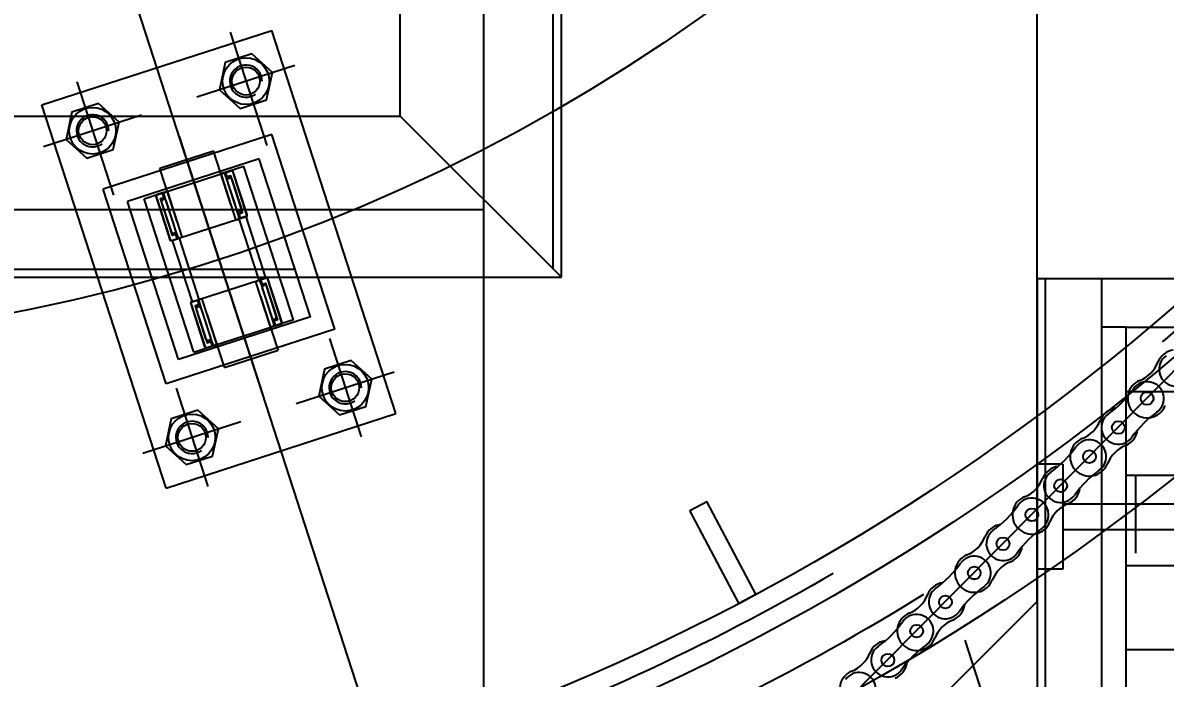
# Model space of a CAD drawing. Header units: millimetres. Extents: x 10462777 to 22643323, y 453826 to 1389191.
# Drawn here: x 11311458 to 11312166, y 585093 to 585500 of the extents above; entities that cross this region are included whole.
import ezdxf

# ---------------------------------------------------------------- set-up
doc = ezdxf.new("R2010")
doc.units = ezdxf.units.MM
doc.header["$LTSCALE"] = 200
doc.header["$MEASUREMENT"] = 0
doc.header["$PDMODE"] = 35
doc.header["$PDSIZE"] = -5
doc.linetypes.add('CENTER', pattern=[2, 1.25, -0.25, 0.25, -0.25])
doc.linetypes.add('HIDDEN', pattern=[3.75, 2.5, -1.25])
doc.layers.get('0').update_dxf_attribs({"linetype": 'CONTINUOUS'})
doc.layers.get('DEFPOINTS').update_dxf_attribs({"linetype": 'CONTINUOUS'})
for name, color, linetype in [('1', 1, 'CENTER'), ('7', 7, 'CONTINUOUS'), ('CENTER', 1, 'CONTINUOUS'), ('H', 30, 'CONTINUOUS'), ('HIDDEN', 7, 'HIDDEN')]:
    doc.layers.add(name, color=color, linetype=linetype)
doc.styles.get("Standard").update_dxf_attribs({"font": 'SYMBOL'})
doc.dimstyles.new('ROMANS', dxfattribs={"dimtxt": 2.5, "dimasz": 2.5, "dimexe": 1.25, "dimexo": 0.625, "dimtad": 1, "dimdec": 4, "dimdsep": 46, "dimlunit": 6, "dimtxsty": 'Standard', "dimcen": 2.5, "dimadec": 0, "dimazin": 0, "dimtfac": 1, "dimtdec": 4, "dimtmove": 0, "dimatfit": 3, "dimfxl": 1, "dimtolj": 1, "dimtzin": 0, "dimarcsym": 0})

# ---------------------------------------------------------------- blocks, each defined once
blk = doc.blocks.new('A$C4B1D3172')
at = {"color": 211, "linetype": 'Continuous'}
for p, q in [((300, 220), (0, 220)), ((0, 220), (0, 40)), ((300, 220), (300, 40)), ((92, 177), (92, 210)), ((138, 210), (92, 210)), ((138, 210), (138, 177)), ((244, 206.5), (227, 206.5)), ((227, 203.75), (227, 206.5)), ((244, 203.75), (244, 206.5)), ((300, 200), (0, 200)), ((92, 204.12), (138, 204.12)), ((244.9, 200), (226.1, 200)), ((226.1, 196.5), (226.1, 200)), ((244.9, 198.84), (226.1, 198.84)), ((226.85, 200.5), (226.75, 200.5)), ((226.75, 200), (226.75, 200.5)), ((227, 203.75), (226.85, 203.5)), ((244.15, 203.5), (226.85, 203.5)), ((226.85, 200.5), (226.85, 203.5)), ((226.85, 200.5), (244.25, 200.5)), ((244, 203.75), (227, 203.75)), ((227.35, 200.5), (227.35, 203.5)), ((227.85, 200.5), (227.85, 203.5)), ((228.35, 200.5), (228.35, 203.5)), ((228.85, 200.5), (228.85, 203.5)), ((229.35, 200.5), (229.35, 203.5)), ((229.85, 200.5), (229.85, 203.5)), ((230.35, 200.5), (230.35, 203.5)), ((230.85, 200.5), (230.85, 203.5)), ((231.35, 200.5), (231.35, 203.5)), ((231.85, 200.5), (231.85, 203.5)), ((232.35, 200.5), (232.35, 203.5)), ((232.85, 200.5), (232.85, 203.5)), ((233.35, 200.5), (233.35, 203.5)), ((233.85, 200.5), (233.85, 203.5)), ((234.35, 200.5), (234.35, 203.5)), ((234.85, 200.5), (234.85, 203.5)), ((235.35, 200.5), (235.35, 203.5)), ((235.65, 200.5), (235.65, 203.5)), ((236.15, 200.5), (236.15, 203.5)), ((236.65, 200.5), (236.65, 203.5)), ((237.15, 200.5), (237.15, 203.5)), ((237.65, 200.5), (237.65, 203.5)), ((238.15, 200.5), (238.15, 203.5)), ((238.65, 200.5), (238.65, 203.5)), ((239.15, 200.5), (239.15, 203.5)), ((239.65, 200.5), (239.65, 203.5)), ((240.15, 200.5), (240.15, 203.5)), ((240.65, 200.5), (240.65, 203.5)), ((241.15, 200.5), (241.15, 203.5)), ((241.65, 200.5), (241.65, 203.5)), ((242.15, 200.5), (242.15, 203.5)), ((242.65, 200.5), (242.65, 203.5)), ((243.15, 200.5), (243.15, 203.5)), ((243.65, 200.5), (243.65, 203.5)), ((244, 203.75), (244.15, 203.5)), ((244.15, 200.5), (244.15, 203.5)), ((244.25, 200.5), (244.15, 200.5)), ((244.25, 200), (244.25, 200.5)), ((244.9, 196.5), (244.9, 200)), ((244.9, 197.67), (226.1, 197.67)), ((226.25, 196.5), (226.1, 196.5)), ((226.25, 196.5), (226.25, 190)), ((244.75, 196.5), (226.25, 196.5)), ((244.75, 190), (244.75, 196.5)), ((244.9, 196.5), (244.75, 196.5)), ((221.56, 186.28), (221.88, 186.85)), ((223.77, 184.31), (221.78, 185.46)), ((221.88, 186.85), (222.1, 186.72)), ((222.3, 187.07), (222.1, 186.72)), ((224.7, 185.22), (222.1, 186.72)), ((222.55, 188.25), (222.17, 187.6)), ((222.39, 187.48), (222.17, 187.6)), ((222.39, 187.48), (222.19, 187.13)), ((222.3, 187.07), (222.19, 187.13)), ((224.9, 185.57), (222.3, 187.07)), ((222.39, 187.48), (222.77, 188.13)), ((225.85, 190.21), (222.55, 184.51)), ((222.77, 188.13), (222.55, 188.25)), ((222.94, 188.43), (222.77, 188.13)), ((223.61, 188.04), (222.94, 188.43)), ((223.61, 188.04), (224.61, 189.77)), ((225.08, 187.19), (223.61, 188.04)), ((223.74, 187.97), (224.87, 189.92)), ((224.91, 185.1), (224.59, 184.53)), ((224.87, 189.92), (224.61, 189.77)), ((224.61, 189.77), (226.08, 188.92)), ((224.9, 185.57), (224.7, 185.22)), ((224.7, 185.22), (224.91, 185.1)), ((224.87, 189.92), (226.08, 189.22)), ((225.01, 185.51), (224.9, 185.57)), ((224.95, 187.27), (226.08, 189.22)), ((225.21, 185.85), (225.01, 185.51)), ((225.08, 187.19), (226.08, 188.92)), ((225.76, 186.81), (225.08, 187.19)), ((225.21, 185.85), (225.58, 186.5)), ((225.76, 185.53), (225.21, 185.85)), ((225.76, 186.81), (225.58, 186.5)), ((225.96, 186.28), (225.58, 186.5)), ((226.5, 185.5), (225.88, 185.5)), ((225.99, 186.27), (225.99, 185.5)), ((226.08, 189.22), (226.08, 188.92)), ((226.5, 186.25), (226.08, 186.25)), ((226.25, 190), (236, 190)), ((226.5, 190), (226.25, 190)), ((226.5, 190), (235, 190)), ((226.5, 190), (226.5, 186.25)), ((226.5, 186.25), (226.5, 185.5)), ((226.5, 185.5), (226.5, 179.25)), ((227.75, 190), (227.75, 174.5)), ((232.5, 190), (232.5, 174.5)), ((235, 186), (232.5, 186)), ((234.35, 185), (232.5, 185)), ((233.42, 184), (233.42, 186.84)), ((234.75, 186), (234.75, 185.4)), ((235, 190), (235, 174.5)), ((236, 190), (244.5, 190)), ((244.5, 190), (244.75, 190)), ((222.25, 179.25), (222.25, 178.5)), ((222.5, 179.25), (222.25, 179.25)), ((222.5, 178.5), (222.25, 178.5)), ((222.37, 177.7), (222.62, 177.7)), ((222.37, 177.05), (222.37, 177.7)), ((223.27, 179.6), (222.5, 179.6)), ((222.5, 179.6), (222.5, 179.25)), ((222.5, 178.5), (222.5, 179.25)), ((222.5, 178.5), (222.5, 178.1)), ((222.62, 178.1), (222.5, 178.1)), ((222.62, 178.1), (222.62, 177.7)), ((225.62, 178.1), (222.62, 178.1)), ((225.62, 177.7), (222.62, 177.7)), ((223.42, 181.85), (223.27, 181.6)), ((223.27, 181.6), (224.97, 181.6)), ((223.27, 179.6), (223.27, 181.6)), ((223.27, 179.6), (224.97, 179.6)), ((223.42, 181.85), (224.82, 181.85)), ((223.42, 179.6), (223.42, 181.85)), ((224.12, 182.85), (224.12, 175.67)), ((224.82, 181.85), (224.97, 181.6)), ((224.82, 179.6), (224.82, 181.85)), ((224.97, 179.6), (224.97, 181.6)), ((225.75, 179.6), (224.97, 179.6)), ((225.75, 178.1), (225.62, 178.1)), ((225.62, 178.1), (225.62, 177.7)), ((225.62, 177.7), (225.87, 177.7)), ((225.75, 179.6), (225.75, 179.25)), ((225.75, 178.5), (225.75, 179.25)), ((226.5, 179.25), (225.75, 179.25)), ((225.75, 178.5), (225.75, 178.1)), ((226.5, 178.5), (225.75, 178.5)), ((225.87, 177.7), (225.87, 177.05)), ((226.5, 179.25), (226.5, 178.5)), ((226.5, 178.5), (226.5, 174.5)), ((138, 177), (92, 177)), ((225.27, 176.45), (222.97, 176.45)), ((235, 174.5), (226.5, 174.5)), ((178, 94), (122, 94)), ((122, 94), (122, 55)), ((178, 94), (178, 55)), ((270, 55), (270, 40)), ((300, 40), (0, 40)), ((0, 40), (25, 40)), ((300, 40), (275, 40))]:
    blk.add_line(p, q, dxfattribs=at)
at = {"color": 211}
for p, q in [((35, 210), (35, 220)), ((55, 220), (55, 210)), ((105, 210), (105, 220)), ((125, 220), (125, 210)), ((175, 210), (175, 220)), ((195, 220), (195, 210)), ((30, 170), (30, 210)), ((30, 210), (60, 210)), ((55, 210), (35, 210)), ((55, 210), (35, 210)), ((60, 210), (60, 170)), ((125, 210), (105, 210)), ((170, 170), (170, 210)), ((170, 210), (200, 210)), ((195, 210), (175, 210)), ((200, 210), (200, 170)), ((60, 170), (30, 170)), ((170, 170), (60, 170)), ((200, 170), (170, 170)), ((30, 55), (30, 115)), ((30, 115), (70, 115)), ((70, 115), (70, 55)), ((230, 115), (70, 115)), ((270, 115), (230, 115)), ((230, 115), (230, 55)), ((270, 55), (270, 115))]:
    blk.add_line(p, q, dxfattribs=at)
at = {"color": 211, "linetype": 'HIDDEN'}
for p, q in [((178, 89), (122, 89)), ((30, 55), (30, 40)), ((270, 55), (30, 55))]:
    blk.add_line(p, q, dxfattribs=at)
at = {"color": 60, "linetype": 'HIDDEN'}
blk.add_line((300, 5), (0, 5), dxfattribs=at)
at = {"color": 60, "linetype": 'Continuous'}
blk.add_line((300, 0), (0, 0), dxfattribs=at)
at = {"color": 211, "linetype": 'Continuous'}
for centre, radius, start, end in [((222.08, 185.98), 0.6, 150, 240), ((224.07, 184.83), 0.6, 240, 330), ((225.88, 185.75), 0.25, 240, 270), ((226.08, 186.5), 0.25, 240, 270), ((234.35, 185.4), 0.4, 270, 0), ((222.97, 177.05), 0.6, 180, 270), ((225.27, 177.05), 0.6, 270, 0)]:
    blk.add_arc(centre, radius, start, end, dxfattribs=at)
at = {"layer": '7', "color": 60, "linetype": 'Continuous'}
for p, q in [((0, 40), (0, 0)), ((300, 40), (300, 0))]:
    blk.add_line(p, q, dxfattribs=at)
blk = doc.blocks.new('A$C107C3577')
at = {"color": 4}
for p, q in [((2415, 2216.11), (833, 2216.11)), ((2515, 2116.11), (2415, 2216.11)), ((2214, 1921.11), (1034, 1921.11)), ((2214, 1251.11), (2214, 1921.11))]:
    blk.add_line(p, q, dxfattribs=at)
at = {"color": 7, "linetype": 'HIDDEN'}
for p, q in [((2114, 1821.11), (2214, 1921.11)), ((2209, 1916.11), (1039, 1916.11)), ((2209, 1256.11), (2209, 1916.11)), ((2114, 1821.11), (1134, 1821.11)), ((2114, 1351.11), (2114, 1821.11))]:
    blk.add_line(p, q, dxfattribs=at)
at = {"color": 151}
for p, q in [((2515, 1873.11), (1076, 1873.11)), ((2172, 136.11), (2172, 1873.11))]:
    blk.add_line(p, q, dxfattribs=at)
at = {"layer": '7', "color": 2}
for p, q in [((2354.5, 2232.11), (2354.5, 2312.11)), ((2370.5, 2232.11), (2370.5, 2312.11)), ((2330, 2232.11), (2395, 2232.11)), ((2330, 2232.11), (2330, 2216.11)), ((2395, 2232.11), (2395, 2216.11)), ((2395, 2216.11), (2330, 2216.11))]:
    blk.add_line(p, q, dxfattribs=at)
at = {"layer": 'CENTER'}
blk.add_line((2336.5, 2277.11), (2385.09, 2277.11), dxfattribs=at)
at = {"layer": '7', "linetype": 'Continuous', "xscale": -1}
blk.add_blockref('A$C4B1D3172', (2515, 2216.11), dxfattribs=at)
blk = doc.blocks.new('A$C40DC224F')
at = {"layer": 'H', "color": 31, "linetype": 'Continuous'}
for p, q in [((30, 50), (0, 50)), ((0, 50), (0, 0)), ((30, 50), (30, 0)), ((30, 0), (0, 0))]:
    blk.add_line(p, q, dxfattribs=at)
for points in [[(30, 45.65), (27, 45.65), (27, 47.92), (3, 47.92), (3, 45.65), (0, 45.65), (0, 49, -0.414214), (1, 50), (29, 50, -0.414214), (30, 49), (30, 45.65)], [(30, 44.74), (27, 45), (3, 45), (0, 44.74), (0, 43.5, 0.414214), (1, 42.5), (29, 42.5, 0.414214), (30, 43.5), (30, 44.74)], [(20, 45), (5.46, 45, -1), (5.46, 47.92), (24.54, 47.92, -1), (24.54, 45), (20, 45)], [(30, 5.26), (27, 5), (3, 5), (0, 5.26), (0, 6.5, -0.414214), (1, 7.5), (29, 7.5, -0.414214), (30, 6.5), (30, 5.26)], [(30, 4.35), (27, 4.35), (27, 2.07), (3, 2.07), (3, 4.35), (0, 4.35), (0, 1, 0.414214), (1, 0), (29, 0, 0.414214), (30, 1), (30, 4.35)], [(20, 5), (5.46, 5, 1), (5.46, 2.07), (24.54, 2.07, 1), (24.54, 5), (20, 5)]]:
    blk.add_lwpolyline(points, format="xyb", dxfattribs=at)
blk = doc.blocks.new('*D438')
at = {"layer": '7', "color": 1, "lineweight": -2, "transparency": 16777216}
for p, q in [((11309951.74, 587247.36), (11309920.41, 587267.97)), ((11309983.06, 587226.74), (11312497.65, 585572.37)), ((11312808.17, 585368.08), (11312528.98, 585551.76))]:
    blk.add_line(p, q, dxfattribs=at)
at = {"layer": '7', "color": 1, "transparency": 16777216}
for points in [[(11309955.17, 587252.58), (11309948.3, 587242.13), (11309983.06, 587226.74)], [(11312532.42, 585556.98), (11312525.54, 585546.54), (11312497.65, 585572.37)]]:
    blk.add_solid(points, dxfattribs=at)
at = {"layer": 'DEFPOINTS', "color": 0, "transparency": 16777216}
for p in [(11309983.06, 587226.74), (11312497.65, 585572.37)]:
    blk.add_point(p, dxfattribs=at)
at = {"layer": '7', "color": 4, "transparency": 16777216, "insert": (11312745.42, 585453.51), "char_height": 37.5, "attachment_point": 5, "rotation": 326.65871}
blk.add_mtext('\\A1;∅3,010', dxfattribs=at)

msp = doc.modelspace()

# ---------------------------------------------------------------- linework, layer by layer
at = {"color": 31}
for centre in [(11312155.22066, 585266.69355, 0), (11312155.22688, 585266.69985, 0), (11312155.22688, 585266.69985, 0), (11312155.23331, 585266.70593, 0), (11312137.35226, 585248.65386, 0), (11312119.47142, 585230.60156, 0), (11312119.47764, 585230.60786, 0), (11312119.47764, 585230.60786, 0), (11312119.48407, 585230.61394, 0), (11312101.60302, 585212.56187, 0), (11312083.72218, 585194.50957, 0), (11312083.7284, 585194.51587, 0), (11312083.7284, 585194.51587, 0), (11312083.73483, 585194.52195, 0), (11312065.85378, 585176.46988, 0), (11312047.97294, 585158.41758, 0), (11312047.97916, 585158.42388, 0), (11312047.97916, 585158.42388, 0), (11312047.98559, 585158.42996, 0), (11312030.10454, 585140.37788, 0), (11312012.22992, 585122.33189, 0), (11312012.23014, 585122.33167, 0), (11312012.23635, 585122.33797, 0), (11312012.23635, 585122.33797, 0), (11311994.36173, 585104.29197, 0)]:
    msp.add_circle(centre, 3.97, dxfattribs=at)
for centre, radius, start, end in [((11312173.1015, 585284.74585, 0), 12.05, 97.8206543, 158.41329522), ((11312143.05086, 585296.63567, 0), 20.26731, 292.13341445, 338.41330444), ((11312173.1015, 585284.74585, 0), 10.4, 125.8207453, 324.72596428), ((11312155.22688, 585266.69985, 0), 12.05, 112.13340431, 224.02984119), ((11312155.22688, 585266.69985, 0), 10.4, 305.82075425, 144.72595837), ((11312092.09491, 585311.35684, 0), 66.92976, 305.82075425, 324.72596428), ((11312137.35226, 585248.65386, 0), 12.05, 97.8206543, 158.41329522), ((11312155.22688, 585266.69985, 0), 12.05, 224.02984119, 338.41330444), ((11312107.30162, 585260.54368, 0), 20.26731, 292.13341445, 338.41330444), ((11312137.35226, 585248.65386, 0), 10.4, 125.8207453, 324.72596428), ((11312200.48422, 585203.99686, 0), 66.92976, 125.8207453, 144.72595837), ((11312137.35226, 585248.65386, 0), 12.05, 292.13341445, 352.72605437), ((11312119.47764, 585230.60786, 0), 12.05, 112.13340431, 224.02984119), ((11312119.47764, 585230.60786, 0), 10.4, 305.82075425, 144.72595837), ((11312056.34567, 585275.26485, 0), 66.92976, 305.82075425, 324.72596428), ((11312149.52827, 585218.71804, 0), 20.26731, 112.13340431, 158.41329522), ((11312119.47764, 585230.60786, 0), 12.05, 224.02984119, 338.41330444), ((11312101.60302, 585212.56187, 0), 12.05, 97.8206543, 158.41329522), ((11312101.60302, 585212.56187, 0), 10.4, 125.8207453, 324.72596428), ((11312164.73498, 585167.90487, 0), 66.92976, 125.8207453, 144.72595837), ((11312071.55239, 585224.45168, 0), 20.26731, 292.13341445, 338.41330444), ((11312101.60302, 585212.56187, 0), 12.05, 292.13341445, 352.72605437), ((11312083.7284, 585194.51587, 0), 12.05, 112.13340431, 224.02984119), ((11312083.7284, 585194.51587, 0), 10.4, 305.82075425, 144.72595837), ((11312020.59643, 585239.17286, 0), 66.92976, 305.82075425, 324.72596428), ((11312113.77903, 585182.62605, 0), 20.26731, 112.13340431, 158.41329522), ((11312083.7284, 585194.51587, 0), 12.05, 224.02984119, 338.41330444), ((11312065.85378, 585176.46988, 0), 12.05, 97.8206543, 158.41329522), ((11312065.85378, 585176.46988, 0), 10.4, 125.8207453, 324.72596428), ((11312128.98574, 585131.81288, 0), 66.92976, 125.8207453, 144.72595837), ((11312035.80315, 585188.35969, 0), 20.26731, 292.13341445, 338.41330444), ((11312047.97916, 585158.42388, 0), 12.05, 112.13340431, 224.02984119), ((11312047.97916, 585158.42388, 0), 10.4, 305.82075425, 144.72595837), ((11312065.85378, 585176.46988, 0), 12.05, 292.13341445, 352.72605437), ((11311984.84719, 585203.08087, 0), 66.92976, 305.82075425, 324.72596428), ((11312078.02979, 585146.53406, 0), 20.26731, 112.13340431, 158.41329522), ((11312047.97916, 585158.42388, 0), 12.05, 224.02984119, 338.41330444), ((11312030.10454, 585140.37788, 0), 12.05, 97.8206543, 158.41329522), ((11312030.10454, 585140.37788, 0), 10.4, 125.8207453, 324.72596428), ((11312093.23651, 585095.72089, 0), 66.92976, 125.8207453, 144.72595837), ((11312000.05391, 585152.2677, 0), 20.26731, 292.13341445, 338.41330444), ((11312012.22992, 585122.33189, 0), 12.05, 112.13340431, 224.02984119), ((11312012.23635, 585122.33797, 0), 10.4, 305.82075425, 144.72595837), ((11312030.10454, 585140.37788, 0), 12.05, 292.13341445, 352.72605437), ((11311949.10439, 585166.99495, 0), 66.92976, 305.82075425, 324.72596428), ((11312042.28055, 585110.44207, 0), 20.26731, 112.13340431, 158.41329522), ((11311994.36173, 585104.29197, 0), 12.05, 97.8206543, 158.41329522), ((11311994.36173, 585104.29197, 0), 10.4, 125.8207453, 324.72596428), ((11312057.4937, 585059.63498, 0), 66.92976, 125.8207453, 144.72595837), ((11312012.22992, 585122.33189, 0), 12.05, 224.02984119, 338.41330444), ((11311964.3111, 585116.18179, 0), 20.26731, 292.13341445, 338.41330444), ((11311976.48711, 585086.24598, 0), 12.05, 112.13340431, 224.02984119), ((11311994.36173, 585104.29197, 0), 12.05, 292.13341445, 352.72605437), ((11311976.48711, 585086.24598, 0), 10.4, 305.82075425, 144.72595837)]:
    msp.add_arc(centre, radius, start, end, dxfattribs=at)
at = {"layer": '1', "color": 1, "linetype": 'CENTER'}
for p, q in [((11311586.20557, 585494.06855, 0), (11311609.00803, 585423.66934, 0)), ((11311565.6232, 585453.76512, 0), (11311626.50899, 585473.48617, 0)), ((11311491.07151, 585463.25441, 0), (11311513.87397, 585392.85521, 0)), ((11311470.48914, 585422.95099, 0), (11311531.37494, 585442.67203, 0)), ((11311554.66189, 585429.19177, 0), (11311606.61453, 585268.79575, 0)), ((11311647.83385, 585303.80043, 0), (11311667.55489, 585242.91463, 0)), ((11311627.25147, 585263.49701, 0), (11311688.13727, 585283.21806, 0)), ((11311552.69979, 585272.98629, 0), (11311572.42084, 585212.1005, 0)), ((11311532.11741, 585232.68287, 0), (11311593.00321, 585252.40392, 0))]:
    msp.add_line(p, q, dxfattribs=at)
at = {"layer": '7', "color": 4}
for radius in [1505, 1423]:
    msp.add_circle((11311240.35769, 586399.55916, 0), radius, dxfattribs=at)
at = {"layer": 'CENTER'}
for p, q in [((11310765.04962, 587867.002, 0), (11311935.84707, 584252.33932, 0)), ((11311824.15852, 584933.14343, 0), (11312267.92651, 585380.70881, 0)), ((11312042.17282, 585116.70881, 0), (11312096.09756, 584950.22421, 0))]:
    msp.add_line(p, q, dxfattribs=at)
for radius in [1447.05, 1100]:
    msp.add_circle((11311240.35769, 586399.55916, 0), radius, dxfattribs=at)
at = {"layer": 'H', "color": 7}
for p, q in [((11311469.44499, 585448.89149, 0), (11311612.14608, 585495.1127, 0)), ((11311689.18142, 585257.27755, 0), (11311612.14608, 585495.1127, 0)), ((11311546.48033, 585211.05635, 0), (11311469.44499, 585448.89149, 0)), ((11311612.06996, 585430.44242, 0), (11311507.42249, 585396.54687, 0)), ((11311651.20391, 585309.62217, 0), (11311612.06996, 585430.44242, 0)), ((11311542.63555, 585409.52918, 0), (11311575.93247, 585420.31413, 0)), ((11311586.71742, 585387.01721, 0), (11311575.93247, 585420.31413, 0)), ((11311604.35157, 585415.32864, 0), (11311522.53628, 585388.82848, 0)), ((11311543.09777, 585408.10217, 0), (11311542.63555, 585409.52918, 0)), ((11311594.8247, 585410.66614, 0), (11311580.55459, 585406.04402, 0)), ((11311625.63884, 585315.53209, 0), (11311594.8247, 585410.66614, 0)), ((11311636.09013, 585317.34056, 0), (11311604.35157, 585415.32864, 0)), ((11311553.4205, 585376.23226, 0), (11311543.09777, 585408.10217, 0)), ((11311546.55645, 585275.72662, 0), (11311507.42249, 585396.54687, 0)), ((11311532.98757, 585390.63696, 0), (11311547.25767, 585395.25908, 0)), ((11311554.27484, 585290.8404, 0), (11311522.53628, 585388.82848, 0)), ((11311563.8017, 585295.5029, 0), (11311532.98757, 585390.63696, 0)), ((11311591.70152, 585378.12009, 0), (11311604.02717, 585340.06647, 0)), ((11311595.98255, 585379.50673, 0), (11311608.3082, 585341.4531, 0)), ((11311550.3182, 585364.71594, 0), (11311562.64386, 585326.66232, 0)), ((11311554.59923, 585366.10258, 0), (11311566.92489, 585328.04895, 0)), ((11311612.34096, 585332.24784, 0), (11311618.50379, 585313.22103, 0)), ((11311605.2059, 585329.93678, 0), (11311615.52864, 585298.06687, 0)), ((11311636.09013, 585317.34056, 0), (11311554.27484, 585290.8404, 0)), ((11311564.77393, 585316.84077, 0), (11311570.93676, 585297.81396, 0)), ((11311571.90898, 585319.15183, 0), (11311582.23172, 585287.28192, 0)), ((11311625.63884, 585315.53209, 0), (11311611.36873, 585310.90997, 0)), ((11311651.20391, 585309.62217, 0), (11311546.55645, 585275.72662, 0)), ((11311563.8017, 585295.5029, 0), (11311578.07181, 585300.12502, 0)), ((11311582.69393, 585285.85491, 0), (11311615.99085, 585296.63986, 0)), ((11311615.52864, 585298.06687, 0), (11311615.99085, 585296.63986, 0)), ((11311582.23172, 585287.28192, 0), (11311582.69393, 585285.85491, 0)), ((11311546.48033, 585211.05635, 0), (11311689.18142, 585257.27755, 0))]:
    msp.add_line(p, q, dxfattribs=at)
at = {"layer": 'H'}
for p, q in [((11311871.49576, 585197.118, 0), (11311882.09631, 585202.7419, 0)), ((11311901.95856, 585139.69834, 0), (11311871.49576, 585197.118, 0)), ((11311912.55912, 585145.32224, 0), (11311882.09631, 585202.7419, 0)), ((11311901.95856, 585139.69834, 0), (11311912.55912, 585145.32224, 0))]:
    msp.add_line(p, q, dxfattribs=at)
at = {"layer": 'H', "color": 1, "elevation": 0}
for points in [[(11311579.6079, 585458.2948), (11311592.45365, 585446.70701), (11311608.91184, 585452.03786), (11311612.52429, 585468.95649), (11311599.67854, 585480.54428), (11311583.22035, 585475.21344)], [(11311484.47385, 585427.48066), (11311497.31959, 585415.89287), (11311513.77778, 585421.22372), (11311517.39023, 585438.14236), (11311504.54449, 585449.73015), (11311488.08629, 585444.3993)], [(11311641.23618, 585268.02669), (11311654.08192, 585256.4389), (11311670.54011, 585261.76974), (11311674.15256, 585278.68838), (11311661.30682, 585290.27617), (11311644.84863, 585284.94532)], [(11311546.10212, 585237.21255), (11311558.94786, 585225.62476), (11311575.40606, 585230.95561), (11311579.0185, 585247.87424), (11311566.17276, 585259.46203), (11311549.71457, 585254.13118)]]:
    msp.add_lwpolyline(points, close=True, dxfattribs=at)
at = {"layer": 'H', "color": 1}
for centre, radius in [((11311596.0661, 585463.62565, 0), 14.5), ((11311596.0661, 585463.62565, 0), 8.6475), ((11311500.93204, 585432.81151, 0), 14.5), ((11311500.93204, 585432.81151, 0), 8.6475), ((11311657.69437, 585273.35753, 0), 14.5), ((11311657.69437, 585273.35753, 0), 8.6475), ((11311562.56031, 585242.54339, 0), 14.5), ((11311562.56031, 585242.54339, 0), 8.6475)]:
    msp.add_circle(centre, radius, dxfattribs=at)
for centre in [(11311596.0661, 585463.62565, 0), (11311500.93204, 585432.81151, 0), (11311657.69437, 585273.35753, 0), (11311562.56031, 585242.54339, 0)]:
    msp.add_arc(centre, 10, 359.94725664, 305.94725673, dxfattribs=at)
at = {"layer": 'HIDDEN'}
for radius in [1475, 1435]:
    msp.add_circle((11311240.35769, 586399.55916, 0), radius, dxfattribs=at)

# ---------------------------------------------------------------- block references
at = {"xscale": 1.000514211750324, "yscale": 1.000514211750324, "zscale": 1.000514211750324, "rotation": 270}
msp.add_blockref('A$C107C3577', (11309869.70675, 587557.02935, 0), dxfattribs=at)
at = {"layer": '7', "xscale": -1, "rotation": 107.9472566882953}
msp.add_blockref('A$C40DC224F', (11311587.68965, 585408.35508, 0), dxfattribs=at)
at = {"layer": '7', "rotation": 107.9472566882953}
msp.add_blockref('A$C40DC224F', (11311618.50378, 585313.22103, 0), dxfattribs=at)

# ---------------------------------------------------------------- dimensions: what is measured, and where the dimension line sits
at = {"layer": '7'}
dim = msp.add_diameter_dim_2p(p1=(11309983.06347, 587226.74488, 0), p2=(11312497.65192, 585572.37343, 0), dimstyle='ROMANS', override={"dimscale": 15, "dimexo": 1, "dimgap": 1, "dimclrd": 1, "dimclre": 1, "dimclrt": 4, "dimadec": 4, "dimazin": 2}, dxfattribs=at)
dim.commit()
dim.dimension.update_dxf_attribs({"geometry": '*D438', "text_midpoint": (11312725.15101, 585422.69963, 0), "dimtype": 163})

doc.saveas('drawing.dxf')
